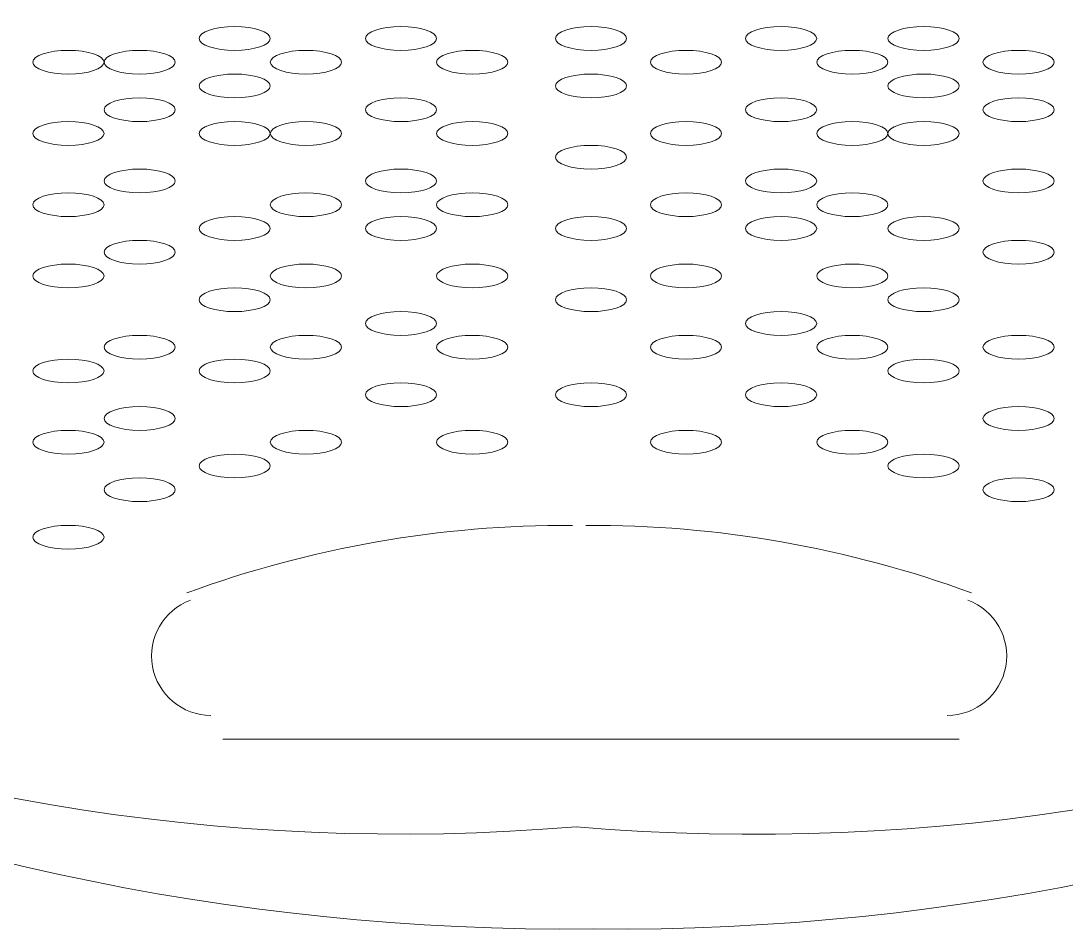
# Model space of a CAD drawing. Header units: metres. Extents: x 29 to 86.9, y -23.2 to 39.7.
# Drawn here: x 79.8575 to 79.9651, y -17.0552 to -16.9617 of the extents above; entities that cross this region are included whole.
import ezdxf

# ---------------------------------------------------------------- set-up
doc = ezdxf.new("R2010")
doc.units = ezdxf.units.M
doc.header["$LTSCALE"] = 100
doc.layers.get('0').update_dxf_attribs({"color": 254})
doc.layers.add('Arqui', color=8, linetype='Continuous', lineweight=0)

# ---------------------------------------------------------------- blocks, each defined once
blk = doc.blocks.new('A$C9582355f')
at = {"layer": 'Arqui'}
for points in [[(50.74301206037359, 6.202296008138092, 0.2538010257356901), (50.93202715296553, 6.119312373602042, 0.2538010257352928), (51.12166220515752, 6.202296008138092)], [(50.7408677827496, 6.198947223601863, 0.2278580694967716), (50.93380057980556, 6.108792184993945, 0.2278580694966489), (51.1262520827816, 6.198947223601863)]]:
    blk.add_lwpolyline(points, format="xyb", dxfattribs=at)
blk.add_lwpolyline([(50.97146673276558, 6.128342311394135), (50.93478273276554, 6.128342311394135), (50.89565313276552, 6.128342311394135)], dxfattribs=at)
for centre, radius, start, end in [((50.93111438313912, 6.036632110593018), 0.1137206110535706, 89.72536242459772, 110.1434163142812), ((50.9335598823921, 6.036632110593928), 0.1137206110524871, 69.85658368557871, 90.2746375754479), ((50.89443030205206, 6.136901930556178), 0.006113965719227378, 110.1486469374404, 270.0000887094607), ((50.97024394223621, 6.136901891131856), 0.006113979737919503, 269.999911248558, 69.85135304611646)]:
    blk.add_arc(centre, radius, start, end, dxfattribs=at)
for points in [[(50.89687593276557, 6.201710311393981), (50.89484992435752, 6.201710311393981), (50.89320753276553, 6.201162839377957), (50.89320753276553, 6.200487511393931)], [(50.90054433276561, 6.200487511393931), (50.90054433276561, 6.201162839377957), (50.89890194117362, 6.201710311393981), (50.89687593276557, 6.201710311393981)], [(50.91399513276559, 6.201710311393981), (50.91196912435754, 6.201710311393981), (50.91032673276555, 6.201162839377957), (50.91032673276555, 6.200487511393931)], [(50.91766353276552, 6.200487511393931), (50.91766353276552, 6.201162839377957), (50.91602114117353, 6.201710311393981), (50.91399513276559, 6.201710311393981)], [(50.9335599327656, 6.201710311393981), (50.93153392435755, 6.201710311393981), (50.92989153276557, 6.201162839377957), (50.92989153276557, 6.200487511393931)], [(50.9335599327656, 6.201710311393981), (50.93153392435755, 6.201710311393981), (50.92989153276557, 6.201162839377957), (50.92989153276557, 6.200487511393931)], [(50.93722833276553, 6.200487511393931), (50.93722833276553, 6.201162839377957), (50.93558594117354, 6.201710311393981), (50.9335599327656, 6.201710311393981)], [(50.93722833276553, 6.200487511393931), (50.93722833276553, 6.201162839377957), (50.93558594117354, 6.201710311393981), (50.9335599327656, 6.201710311393981)], [(50.95312473276562, 6.201710311393981), (50.95109872435756, 6.201710311393981), (50.94945633276558, 6.201162839377957), (50.94945633276558, 6.200487511393931)], [(50.95679313276554, 6.200487511393931), (50.95679313276554, 6.201162839377957), (50.95515074117355, 6.201710311393981), (50.95312473276562, 6.201710311393981)], [(50.96779833276554, 6.201710311393981), (50.9657723243576, 6.201710311393981), (50.96412993276562, 6.201162839377957), (50.96412993276562, 6.200487511393931)], [(50.97146673276558, 6.200487511393931), (50.97146673276558, 6.201162839377957), (50.96982434117359, 6.201710311393981), (50.96779833276554, 6.201710311393981)], [(50.89320753276553, 6.200487511393931), (50.89320753276553, 6.199812183409904), (50.89484992435752, 6.19926471139388), (50.89687593276557, 6.19926471139388)], [(50.89687593276557, 6.19926471139388), (50.89890194117362, 6.19926471139388), (50.90054433276561, 6.199812183409904), (50.90054433276561, 6.200487511393931)], [(50.91032673276555, 6.200487511393931), (50.91032673276555, 6.199812183409904), (50.91196912435754, 6.19926471139388), (50.91399513276559, 6.19926471139388)], [(50.91399513276559, 6.19926471139388), (50.91602114117353, 6.19926471139388), (50.91766353276552, 6.199812183409904), (50.91766353276552, 6.200487511393931)], [(50.92989153276557, 6.200487511393931), (50.92989153276557, 6.199812183409904), (50.93153392435755, 6.19926471139388), (50.9335599327656, 6.19926471139388)], [(50.92989153276557, 6.200487511393931), (50.92989153276557, 6.199812183409904), (50.93153392435755, 6.19926471139388), (50.9335599327656, 6.19926471139388)], [(50.9335599327656, 6.19926471139388), (50.93558594117354, 6.19926471139388), (50.93722833276553, 6.199812183409904), (50.93722833276553, 6.200487511393931)], [(50.9335599327656, 6.19926471139388), (50.93558594117354, 6.19926471139388), (50.93722833276553, 6.199812183409904), (50.93722833276553, 6.200487511393931)], [(50.94945633276558, 6.200487511393931), (50.94945633276558, 6.199812183409904), (50.95109872435756, 6.19926471139388), (50.95312473276562, 6.19926471139388)], [(50.95312473276562, 6.19926471139388), (50.95515074117355, 6.19926471139388), (50.95679313276554, 6.199812183409904), (50.95679313276554, 6.200487511393931)], [(50.96412993276562, 6.200487511393931), (50.96412993276562, 6.199812183409904), (50.9657723243576, 6.19926471139388), (50.96779833276554, 6.19926471139388)], [(50.96779833276554, 6.19926471139388), (50.96982434117359, 6.19926471139388), (50.97146673276558, 6.199812183409904), (50.97146673276558, 6.200487511393931)], [(50.87975673276554, 6.19926471139388), (50.8777307243576, 6.19926471139388), (50.87608833276562, 6.198717239377856), (50.87608833276562, 6.19804191139383)], [(50.88342513276558, 6.19804191139383), (50.88342513276558, 6.198717239377856), (50.88178274117359, 6.19926471139388), (50.87975673276554, 6.19926471139388)], [(50.88709353276562, 6.19926471139388), (50.88506752435757, 6.19926471139388), (50.88342513276558, 6.198717239377856), (50.88342513276558, 6.19804191139383)], [(50.89076193276554, 6.19804191139383), (50.89076193276554, 6.198717239377856), (50.88911954117356, 6.19926471139388), (50.88709353276562, 6.19926471139388)], [(50.90421273276553, 6.19926471139388), (50.90218672435759, 6.19926471139388), (50.90054433276561, 6.198717239377856), (50.90054433276561, 6.19804191139383)], [(50.90788113276557, 6.19804191139383), (50.90788113276557, 6.198717239377856), (50.90623874117358, 6.19926471139388), (50.90421273276553, 6.19926471139388)], [(50.92133193276555, 6.19926471139388), (50.91930592435762, 6.19926471139388), (50.91766353276552, 6.198717239377856), (50.91766353276552, 6.19804191139383)], [(50.92500033276559, 6.19804191139383), (50.92500033276559, 6.198717239377856), (50.92335794117361, 6.19926471139388), (50.92133193276555, 6.19926471139388)], [(50.94334233276555, 6.19926471139388), (50.94131632435762, 6.19926471139388), (50.93967393276552, 6.198717239377856), (50.93967393276552, 6.19804191139383)], [(50.94701073276559, 6.19804191139383), (50.94701073276559, 6.198717239377856), (50.94536834117361, 6.19926471139388), (50.94334233276555, 6.19926471139388)], [(50.96046153276558, 6.19926471139388), (50.95843552435753, 6.19926471139388), (50.95679313276554, 6.198717239377856), (50.95679313276554, 6.19804191139383)], [(50.96412993276562, 6.19804191139383), (50.96412993276562, 6.198717239377856), (50.96248754117352, 6.19926471139388), (50.96046153276558, 6.19926471139388)], [(50.9775807327656, 6.19926471139388), (50.97555472435755, 6.19926471139388), (50.97391233276556, 6.198717239377856), (50.97391233276556, 6.19804191139383)], [(50.98124913276553, 6.19804191139383), (50.98124913276553, 6.198717239377856), (50.97960674117354, 6.19926471139388), (50.9775807327656, 6.19926471139388)], [(50.87608833276562, 6.19804191139383), (50.87608833276562, 6.197366583409803), (50.8777307243576, 6.196819111394234), (50.87975673276554, 6.196819111394234)], [(50.87975673276554, 6.196819111394234), (50.88178274117359, 6.196819111394234), (50.88342513276558, 6.197366583409803), (50.88342513276558, 6.19804191139383)], [(50.88342513276558, 6.19804191139383), (50.88342513276558, 6.197366583409803), (50.88506752435757, 6.196819111394234), (50.88709353276562, 6.196819111394234)], [(50.88709353276562, 6.196819111394234), (50.88911954117356, 6.196819111394234), (50.89076193276554, 6.197366583409803), (50.89076193276554, 6.19804191139383)], [(50.90054433276561, 6.19804191139383), (50.90054433276561, 6.197366583409803), (50.90218672435759, 6.196819111394234), (50.90421273276553, 6.196819111394234)], [(50.90421273276553, 6.196819111394234), (50.90623874117358, 6.196819111394234), (50.90788113276557, 6.197366583409803), (50.90788113276557, 6.19804191139383)], [(50.91766353276552, 6.19804191139383), (50.91766353276552, 6.197366583409803), (50.91930592435762, 6.196819111394234), (50.92133193276555, 6.196819111394234)], [(50.92133193276555, 6.196819111394234), (50.92335794117361, 6.196819111394234), (50.92500033276559, 6.197366583409803), (50.92500033276559, 6.19804191139383)], [(50.93967393276552, 6.19804191139383), (50.93967393276552, 6.197366583409803), (50.94131632435762, 6.196819111394234), (50.94334233276555, 6.196819111394234)], [(50.94334233276555, 6.196819111394234), (50.94536834117361, 6.196819111394234), (50.94701073276559, 6.197366583409803), (50.94701073276559, 6.19804191139383)], [(50.95679313276554, 6.19804191139383), (50.95679313276554, 6.197366583409803), (50.95843552435753, 6.196819111394234), (50.96046153276558, 6.196819111394234)], [(50.96046153276558, 6.196819111394234), (50.96248754117352, 6.196819111394234), (50.96412993276562, 6.197366583409803), (50.96412993276562, 6.19804191139383)], [(50.97391233276556, 6.19804191139383), (50.97391233276556, 6.197366583409803), (50.97555472435755, 6.196819111394234), (50.9775807327656, 6.196819111394234)], [(50.9775807327656, 6.196819111394234), (50.97960674117354, 6.196819111394234), (50.98124913276553, 6.197366583409803), (50.98124913276553, 6.19804191139383)], [(50.89687593276557, 6.196819111394234), (50.89484992435752, 6.196819111394234), (50.89320753276553, 6.19627163937821), (50.89320753276553, 6.195596311394183)], [(50.90054433276561, 6.195596311394183), (50.90054433276561, 6.19627163937821), (50.89890194117362, 6.196819111394234), (50.89687593276557, 6.196819111394234)], [(50.9335599327656, 6.196819111394234), (50.93153392435755, 6.196819111394234), (50.92989153276557, 6.19627163937821), (50.92989153276557, 6.195596311394183)], [(50.9335599327656, 6.196819111394234), (50.93153392435755, 6.196819111394234), (50.92989153276557, 6.19627163937821), (50.92989153276557, 6.195596311394183)], [(50.93722833276553, 6.195596311394183), (50.93722833276553, 6.19627163937821), (50.93558594117354, 6.196819111394234), (50.9335599327656, 6.196819111394234)], [(50.93722833276553, 6.195596311394183), (50.93722833276553, 6.19627163937821), (50.93558594117354, 6.196819111394234), (50.9335599327656, 6.196819111394234)], [(50.96779833276554, 6.196819111394234), (50.9657723243576, 6.196819111394234), (50.96412993276562, 6.19627163937821), (50.96412993276562, 6.195596311394183)], [(50.97146673276558, 6.195596311394183), (50.97146673276558, 6.19627163937821), (50.96982434117359, 6.196819111394234), (50.96779833276554, 6.196819111394234)], [(50.89320753276553, 6.195596311394183), (50.89320753276553, 6.194920983410157), (50.89484992435752, 6.194373511394133), (50.89687593276557, 6.194373511394133)], [(50.89687593276557, 6.194373511394133), (50.89890194117362, 6.194373511394133), (50.90054433276561, 6.194920983410157), (50.90054433276561, 6.195596311394183)], [(50.92989153276557, 6.195596311394183), (50.92989153276557, 6.194920983410157), (50.93153392435755, 6.194373511394133), (50.9335599327656, 6.194373511394133)], [(50.92989153276557, 6.195596311394183), (50.92989153276557, 6.194920983410157), (50.93153392435755, 6.194373511394133), (50.9335599327656, 6.194373511394133)], [(50.9335599327656, 6.194373511394133), (50.93558594117354, 6.194373511394133), (50.93722833276553, 6.194920983410157), (50.93722833276553, 6.195596311394183)], [(50.9335599327656, 6.194373511394133), (50.93558594117354, 6.194373511394133), (50.93722833276553, 6.194920983410157), (50.93722833276553, 6.195596311394183)], [(50.96412993276562, 6.195596311394183), (50.96412993276562, 6.194920983410157), (50.9657723243576, 6.194373511394133), (50.96779833276554, 6.194373511394133)], [(50.96779833276554, 6.194373511394133), (50.96982434117359, 6.194373511394133), (50.97146673276558, 6.194920983410157), (50.97146673276558, 6.195596311394183)], [(50.88709353276562, 6.194373511394133), (50.88506752435757, 6.194373511394133), (50.88342513276558, 6.193826039378109), (50.88342513276558, 6.193150711394082)], [(50.89076193276554, 6.193150711394082), (50.89076193276554, 6.193826039378109), (50.88911954117356, 6.194373511394133), (50.88709353276562, 6.194373511394133)], [(50.91399513276559, 6.194373511394133), (50.91196912435754, 6.194373511394133), (50.91032673276555, 6.193826039378109), (50.91032673276555, 6.193150711394082)], [(50.91766353276552, 6.193150711394082), (50.91766353276552, 6.193826039378109), (50.91602114117353, 6.194373511394133), (50.91399513276559, 6.194373511394133)], [(50.95312473276562, 6.194373511394133), (50.95109872435756, 6.194373511394133), (50.94945633276558, 6.193826039378109), (50.94945633276558, 6.193150711394082)], [(50.95679313276554, 6.193150711394082), (50.95679313276554, 6.193826039378109), (50.95515074117355, 6.194373511394133), (50.95312473276562, 6.194373511394133)], [(50.9775807327656, 6.194373511394133), (50.97555472435755, 6.194373511394133), (50.97391233276556, 6.193826039378109), (50.97391233276556, 6.193150711394082)], [(50.98124913276553, 6.193150711394082), (50.98124913276553, 6.193826039378109), (50.97960674117354, 6.194373511394133), (50.9775807327656, 6.194373511394133)], [(50.88342513276558, 6.193150711394082), (50.88342513276558, 6.192475383410056), (50.88506752435757, 6.191927911394032), (50.88709353276562, 6.191927911394032)], [(50.88709353276562, 6.191927911394032), (50.88911954117356, 6.191927911394032), (50.89076193276554, 6.192475383410056), (50.89076193276554, 6.193150711394082)], [(50.91032673276555, 6.193150711394082), (50.91032673276555, 6.192475383410056), (50.91196912435754, 6.191927911394032), (50.91399513276559, 6.191927911394032)], [(50.91399513276559, 6.191927911394032), (50.91602114117353, 6.191927911394032), (50.91766353276552, 6.192475383410056), (50.91766353276552, 6.193150711394082)], [(50.94945633276558, 6.193150711394082), (50.94945633276558, 6.192475383410056), (50.95109872435756, 6.191927911394032), (50.95312473276562, 6.191927911394032)], [(50.95312473276562, 6.191927911394032), (50.95515074117355, 6.191927911394032), (50.95679313276554, 6.192475383410056), (50.95679313276554, 6.193150711394082)], [(50.97391233276556, 6.193150711394082), (50.97391233276556, 6.192475383410056), (50.97555472435755, 6.191927911394032), (50.9775807327656, 6.191927911394032)], [(50.9775807327656, 6.191927911394032), (50.97960674117354, 6.191927911394032), (50.98124913276553, 6.192475383410056), (50.98124913276553, 6.193150711394082)], [(50.87975673276554, 6.191927911394032), (50.8777307243576, 6.191927911394032), (50.87608833276562, 6.191380439378008), (50.87608833276562, 6.190705111393981)], [(50.88342513276558, 6.190705111393981), (50.88342513276558, 6.191380439378008), (50.88178274117359, 6.191927911394032), (50.87975673276554, 6.191927911394032)], [(50.89687593276557, 6.191927911394032), (50.89484992435752, 6.191927911394032), (50.89320753276553, 6.191380439378008), (50.89320753276553, 6.190705111393981)], [(50.90054433276561, 6.190705111393981), (50.90054433276561, 6.191380439378008), (50.89890194117362, 6.191927911394032), (50.89687593276557, 6.191927911394032)], [(50.90421273276553, 6.191927911394032), (50.90218672435759, 6.191927911394032), (50.90054433276561, 6.191380439378008), (50.90054433276561, 6.190705111393981)], [(50.90788113276557, 6.190705111393981), (50.90788113276557, 6.191380439378008), (50.90623874117358, 6.191927911394032), (50.90421273276553, 6.191927911394032)], [(50.92133193276555, 6.191927911394032), (50.91930592435762, 6.191927911394032), (50.91766353276552, 6.191380439378008), (50.91766353276552, 6.190705111393981)], [(50.92500033276559, 6.190705111393981), (50.92500033276559, 6.191380439378008), (50.92335794117361, 6.191927911394032), (50.92133193276555, 6.191927911394032)], [(50.94334233276555, 6.191927911394032), (50.94131632435762, 6.191927911394032), (50.93967393276552, 6.191380439378008), (50.93967393276552, 6.190705111393981)], [(50.94701073276559, 6.190705111393981), (50.94701073276559, 6.191380439378008), (50.94536834117361, 6.191927911394032), (50.94334233276555, 6.191927911394032)], [(50.96046153276558, 6.191927911394032), (50.95843552435753, 6.191927911394032), (50.95679313276554, 6.191380439378008), (50.95679313276554, 6.190705111393981)], [(50.96412993276562, 6.190705111393981), (50.96412993276562, 6.191380439378008), (50.96248754117352, 6.191927911394032), (50.96046153276558, 6.191927911394032)], [(50.96779833276554, 6.191927911394032), (50.9657723243576, 6.191927911394032), (50.96412993276562, 6.191380439378008), (50.96412993276562, 6.190705111393981)], [(50.97146673276558, 6.190705111393981), (50.97146673276558, 6.191380439378008), (50.96982434117359, 6.191927911394032), (50.96779833276554, 6.191927911394032)], [(50.87608833276562, 6.190705111393981), (50.87608833276562, 6.190029783409955), (50.8777307243576, 6.189482311393931), (50.87975673276554, 6.189482311393931)], [(50.87975673276554, 6.189482311393931), (50.88178274117359, 6.189482311393931), (50.88342513276558, 6.190029783409955), (50.88342513276558, 6.190705111393981)], [(50.89320753276553, 6.190705111393981), (50.89320753276553, 6.190029783409955), (50.89484992435752, 6.189482311393931), (50.89687593276557, 6.189482311393931)], [(50.89687593276557, 6.189482311393931), (50.89890194117362, 6.189482311393931), (50.90054433276561, 6.190029783409955), (50.90054433276561, 6.190705111393981)], [(50.90054433276561, 6.190705111393981), (50.90054433276561, 6.190029783409955), (50.90218672435759, 6.189482311393931), (50.90421273276553, 6.189482311393931)], [(50.90421273276553, 6.189482311393931), (50.90623874117358, 6.189482311393931), (50.90788113276557, 6.190029783409955), (50.90788113276557, 6.190705111393981)], [(50.91766353276552, 6.190705111393981), (50.91766353276552, 6.190029783409955), (50.91930592435762, 6.189482311393931), (50.92133193276555, 6.189482311393931)], [(50.92133193276555, 6.189482311393931), (50.92335794117361, 6.189482311393931), (50.92500033276559, 6.190029783409955), (50.92500033276559, 6.190705111393981)], [(50.93967393276552, 6.190705111393981), (50.93967393276552, 6.190029783409955), (50.94131632435762, 6.189482311393931), (50.94334233276555, 6.189482311393931)], [(50.94334233276555, 6.189482311393931), (50.94536834117361, 6.189482311393931), (50.94701073276559, 6.190029783409955), (50.94701073276559, 6.190705111393981)], [(50.95679313276554, 6.190705111393981), (50.95679313276554, 6.190029783409955), (50.95843552435753, 6.189482311393931), (50.96046153276558, 6.189482311393931)], [(50.96046153276558, 6.189482311393931), (50.96248754117352, 6.189482311393931), (50.96412993276562, 6.190029783409955), (50.96412993276562, 6.190705111393981)], [(50.96412993276562, 6.190705111393981), (50.96412993276562, 6.190029783409955), (50.9657723243576, 6.189482311393931), (50.96779833276554, 6.189482311393931)], [(50.96779833276554, 6.189482311393931), (50.96982434117359, 6.189482311393931), (50.97146673276558, 6.190029783409955), (50.97146673276558, 6.190705111393981)], [(50.9335599327656, 6.189482311393931), (50.93153392435755, 6.189482311393931), (50.92989153276557, 6.188934839377907), (50.92989153276557, 6.188259511393881)], [(50.9335599327656, 6.189482311393931), (50.93153392435755, 6.189482311393931), (50.92989153276557, 6.188934839377907), (50.92989153276557, 6.188259511393881)], [(50.93722833276553, 6.188259511393881), (50.93722833276553, 6.188934839377907), (50.93558594117354, 6.189482311393931), (50.9335599327656, 6.189482311393931)], [(50.93722833276553, 6.188259511393881), (50.93722833276553, 6.188934839377907), (50.93558594117354, 6.189482311393931), (50.9335599327656, 6.189482311393931)], [(50.92989153276557, 6.188259511393881), (50.92989153276557, 6.187584183409854), (50.93153392435755, 6.18703671139383), (50.9335599327656, 6.18703671139383)], [(50.92989153276557, 6.188259511393881), (50.92989153276557, 6.187584183409854), (50.93153392435755, 6.18703671139383), (50.9335599327656, 6.18703671139383)], [(50.9335599327656, 6.18703671139383), (50.93558594117354, 6.18703671139383), (50.93722833276553, 6.187584183409854), (50.93722833276553, 6.188259511393881)], [(50.9335599327656, 6.18703671139383), (50.93558594117354, 6.18703671139383), (50.93722833276553, 6.187584183409854), (50.93722833276553, 6.188259511393881)], [(50.88709353276562, 6.18703671139383), (50.88506752435757, 6.18703671139383), (50.88342513276558, 6.186489239377806), (50.88342513276558, 6.185813911394234)], [(50.89076193276554, 6.185813911394234), (50.89076193276554, 6.186489239377806), (50.88911954117356, 6.18703671139383), (50.88709353276562, 6.18703671139383)], [(50.91399513276559, 6.18703671139383), (50.91196912435754, 6.18703671139383), (50.91032673276555, 6.186489239377806), (50.91032673276555, 6.185813911394234)], [(50.91766353276552, 6.185813911394234), (50.91766353276552, 6.186489239377806), (50.91602114117353, 6.18703671139383), (50.91399513276559, 6.18703671139383)], [(50.95312473276562, 6.18703671139383), (50.95109872435756, 6.18703671139383), (50.94945633276558, 6.186489239377806), (50.94945633276558, 6.185813911394234)], [(50.95679313276554, 6.185813911394234), (50.95679313276554, 6.186489239377806), (50.95515074117355, 6.18703671139383), (50.95312473276562, 6.18703671139383)], [(50.9775807327656, 6.18703671139383), (50.97555472435755, 6.18703671139383), (50.97391233276556, 6.186489239377806), (50.97391233276556, 6.185813911394234)], [(50.98124913276553, 6.185813911394234), (50.98124913276553, 6.186489239377806), (50.97960674117354, 6.18703671139383), (50.9775807327656, 6.18703671139383)], [(50.88342513276558, 6.185813911394234), (50.88342513276558, 6.185138583410208), (50.88506752435757, 6.184591111394184), (50.88709353276562, 6.184591111394184)], [(50.88709353276562, 6.184591111394184), (50.88911954117356, 6.184591111394184), (50.89076193276554, 6.185138583410208), (50.89076193276554, 6.185813911394234)], [(50.91032673276555, 6.185813911394234), (50.91032673276555, 6.185138583410208), (50.91196912435754, 6.184591111394184), (50.91399513276559, 6.184591111394184)], [(50.91399513276559, 6.184591111394184), (50.91602114117353, 6.184591111394184), (50.91766353276552, 6.185138583410208), (50.91766353276552, 6.185813911394234)], [(50.94945633276558, 6.185813911394234), (50.94945633276558, 6.185138583410208), (50.95109872435756, 6.184591111394184), (50.95312473276562, 6.184591111394184)], [(50.95312473276562, 6.184591111394184), (50.95515074117355, 6.184591111394184), (50.95679313276554, 6.185138583410208), (50.95679313276554, 6.185813911394234)], [(50.97391233276556, 6.185813911394234), (50.97391233276556, 6.185138583410208), (50.97555472435755, 6.184591111394184), (50.9775807327656, 6.184591111394184)], [(50.9775807327656, 6.184591111394184), (50.97960674117354, 6.184591111394184), (50.98124913276553, 6.185138583410208), (50.98124913276553, 6.185813911394234)], [(50.87975673276554, 6.184591111394184), (50.8777307243576, 6.184591111394184), (50.87608833276562, 6.18404363937816), (50.87608833276562, 6.183368311394133)], [(50.88342513276558, 6.183368311394133), (50.88342513276558, 6.18404363937816), (50.88178274117359, 6.184591111394184), (50.87975673276554, 6.184591111394184)], [(50.90421273276553, 6.184591111394184), (50.90218672435759, 6.184591111394184), (50.90054433276561, 6.18404363937816), (50.90054433276561, 6.183368311394133)], [(50.90788113276557, 6.183368311394133), (50.90788113276557, 6.18404363937816), (50.90623874117358, 6.184591111394184), (50.90421273276553, 6.184591111394184)], [(50.92133193276555, 6.184591111394184), (50.91930592435762, 6.184591111394184), (50.91766353276552, 6.18404363937816), (50.91766353276552, 6.183368311394133)], [(50.92500033276559, 6.183368311394133), (50.92500033276559, 6.18404363937816), (50.92335794117361, 6.184591111394184), (50.92133193276555, 6.184591111394184)], [(50.94334233276555, 6.184591111394184), (50.94131632435762, 6.184591111394184), (50.93967393276552, 6.18404363937816), (50.93967393276552, 6.183368311394133)], [(50.94701073276559, 6.183368311394133), (50.94701073276559, 6.18404363937816), (50.94536834117361, 6.184591111394184), (50.94334233276555, 6.184591111394184)], [(50.96046153276558, 6.184591111394184), (50.95843552435753, 6.184591111394184), (50.95679313276554, 6.18404363937816), (50.95679313276554, 6.183368311394133)], [(50.96412993276562, 6.183368311394133), (50.96412993276562, 6.18404363937816), (50.96248754117352, 6.184591111394184), (50.96046153276558, 6.184591111394184)], [(50.87608833276562, 6.183368311394133), (50.87608833276562, 6.182692983410107), (50.8777307243576, 6.182145511394083), (50.87975673276554, 6.182145511394083)], [(50.87975673276554, 6.182145511394083), (50.88178274117359, 6.182145511394083), (50.88342513276558, 6.182692983410107), (50.88342513276558, 6.183368311394133)], [(50.90054433276561, 6.183368311394133), (50.90054433276561, 6.182692983410107), (50.90218672435759, 6.182145511394083), (50.90421273276553, 6.182145511394083)], [(50.90421273276553, 6.182145511394083), (50.90623874117358, 6.182145511394083), (50.90788113276557, 6.182692983410107), (50.90788113276557, 6.183368311394133)], [(50.91766353276552, 6.183368311394133), (50.91766353276552, 6.182692983410107), (50.91930592435762, 6.182145511394083), (50.92133193276555, 6.182145511394083)], [(50.92133193276555, 6.182145511394083), (50.92335794117361, 6.182145511394083), (50.92500033276559, 6.182692983410107), (50.92500033276559, 6.183368311394133)], [(50.93967393276552, 6.183368311394133), (50.93967393276552, 6.182692983410107), (50.94131632435762, 6.182145511394083), (50.94334233276555, 6.182145511394083)], [(50.94334233276555, 6.182145511394083), (50.94536834117361, 6.182145511394083), (50.94701073276559, 6.182692983410107), (50.94701073276559, 6.183368311394133)], [(50.95679313276554, 6.183368311394133), (50.95679313276554, 6.182692983410107), (50.95843552435753, 6.182145511394083), (50.96046153276558, 6.182145511394083)], [(50.96046153276558, 6.182145511394083), (50.96248754117352, 6.182145511394083), (50.96412993276562, 6.182692983410107), (50.96412993276562, 6.183368311394133)], [(50.89687593276557, 6.182145511394083), (50.89484992435752, 6.182145511394083), (50.89320753276553, 6.181598039378059), (50.89320753276553, 6.180922711394032)], [(50.90054433276561, 6.180922711394032), (50.90054433276561, 6.181598039378059), (50.89890194117362, 6.182145511394083), (50.89687593276557, 6.182145511394083)], [(50.91399513276559, 6.182145511394083), (50.91196912435754, 6.182145511394083), (50.91032673276555, 6.181598039378059), (50.91032673276555, 6.180922711394032)], [(50.91766353276552, 6.180922711394032), (50.91766353276552, 6.181598039378059), (50.91602114117353, 6.182145511394083), (50.91399513276559, 6.182145511394083)], [(50.9335599327656, 6.182145511394083), (50.93153392435755, 6.182145511394083), (50.92989153276557, 6.181598039378059), (50.92989153276557, 6.180922711394032)], [(50.9335599327656, 6.182145511394083), (50.93153392435755, 6.182145511394083), (50.92989153276557, 6.181598039378059), (50.92989153276557, 6.180922711394032)], [(50.93722833276553, 6.180922711394032), (50.93722833276553, 6.181598039378059), (50.93558594117354, 6.182145511394083), (50.9335599327656, 6.182145511394083)], [(50.93722833276553, 6.180922711394032), (50.93722833276553, 6.181598039378059), (50.93558594117354, 6.182145511394083), (50.9335599327656, 6.182145511394083)], [(50.95312473276562, 6.182145511394083), (50.95109872435756, 6.182145511394083), (50.94945633276558, 6.181598039378059), (50.94945633276558, 6.180922711394032)], [(50.95679313276554, 6.180922711394032), (50.95679313276554, 6.181598039378059), (50.95515074117355, 6.182145511394083), (50.95312473276562, 6.182145511394083)], [(50.96779833276554, 6.182145511394083), (50.9657723243576, 6.182145511394083), (50.96412993276562, 6.181598039378059), (50.96412993276562, 6.180922711394032)], [(50.97146673276558, 6.180922711394032), (50.97146673276558, 6.181598039378059), (50.96982434117359, 6.182145511394083), (50.96779833276554, 6.182145511394083)], [(50.89320753276553, 6.180922711394032), (50.89320753276553, 6.180247383410006), (50.89484992435752, 6.179699911393982), (50.89687593276557, 6.179699911393982)], [(50.89687593276557, 6.179699911393982), (50.89890194117362, 6.179699911393982), (50.90054433276561, 6.180247383410006), (50.90054433276561, 6.180922711394032)], [(50.91032673276555, 6.180922711394032), (50.91032673276555, 6.180247383410006), (50.91196912435754, 6.179699911393982), (50.91399513276559, 6.179699911393982)], [(50.91399513276559, 6.179699911393982), (50.91602114117353, 6.179699911393982), (50.91766353276552, 6.180247383410006), (50.91766353276552, 6.180922711394032)], [(50.92989153276557, 6.180922711394032), (50.92989153276557, 6.180247383410006), (50.93153392435755, 6.179699911393982), (50.9335599327656, 6.179699911393982)], [(50.92989153276557, 6.180922711394032), (50.92989153276557, 6.180247383410006), (50.93153392435755, 6.179699911393982), (50.9335599327656, 6.179699911393982)], [(50.9335599327656, 6.179699911393982), (50.93558594117354, 6.179699911393982), (50.93722833276553, 6.180247383410006), (50.93722833276553, 6.180922711394032)], [(50.9335599327656, 6.179699911393982), (50.93558594117354, 6.179699911393982), (50.93722833276553, 6.180247383410006), (50.93722833276553, 6.180922711394032)], [(50.94945633276558, 6.180922711394032), (50.94945633276558, 6.180247383410006), (50.95109872435756, 6.179699911393982), (50.95312473276562, 6.179699911393982)], [(50.95312473276562, 6.179699911393982), (50.95515074117355, 6.179699911393982), (50.95679313276554, 6.180247383410006), (50.95679313276554, 6.180922711394032)], [(50.96412993276562, 6.180922711394032), (50.96412993276562, 6.180247383410006), (50.9657723243576, 6.179699911393982), (50.96779833276554, 6.179699911393982)], [(50.96779833276554, 6.179699911393982), (50.96982434117359, 6.179699911393982), (50.97146673276558, 6.180247383410006), (50.97146673276558, 6.180922711394032)], [(50.88709353276562, 6.179699911393982), (50.88506752435757, 6.179699911393982), (50.88342513276558, 6.179152439377958), (50.88342513276558, 6.178477111393931)], [(50.89076193276554, 6.178477111393931), (50.89076193276554, 6.179152439377958), (50.88911954117356, 6.179699911393982), (50.88709353276562, 6.179699911393982)], [(50.9775807327656, 6.179699911393982), (50.97555472435755, 6.179699911393982), (50.97391233276556, 6.179152439377958), (50.97391233276556, 6.178477111393931)], [(50.98124913276553, 6.178477111393931), (50.98124913276553, 6.179152439377958), (50.97960674117354, 6.179699911393982), (50.9775807327656, 6.179699911393982)], [(50.88342513276558, 6.178477111393931), (50.88342513276558, 6.177801783409905), (50.88506752435757, 6.177254311393881), (50.88709353276562, 6.177254311393881)], [(50.88709353276562, 6.177254311393881), (50.88911954117356, 6.177254311393881), (50.89076193276554, 6.177801783409905), (50.89076193276554, 6.178477111393931)], [(50.97391233276556, 6.178477111393931), (50.97391233276556, 6.177801783409905), (50.97555472435755, 6.177254311393881), (50.9775807327656, 6.177254311393881)], [(50.9775807327656, 6.177254311393881), (50.97960674117354, 6.177254311393881), (50.98124913276553, 6.177801783409905), (50.98124913276553, 6.178477111393931)], [(50.87975673276554, 6.177254311393881), (50.8777307243576, 6.177254311393881), (50.87608833276562, 6.176706839377857), (50.87608833276562, 6.17603151139383)], [(50.88342513276558, 6.17603151139383), (50.88342513276558, 6.176706839377857), (50.88178274117359, 6.177254311393881), (50.87975673276554, 6.177254311393881)], [(50.90421273276553, 6.177254311393881), (50.90218672435759, 6.177254311393881), (50.90054433276561, 6.176706839377857), (50.90054433276561, 6.17603151139383)], [(50.90788113276557, 6.17603151139383), (50.90788113276557, 6.176706839377857), (50.90623874117358, 6.177254311393881), (50.90421273276553, 6.177254311393881)], [(50.92133193276555, 6.177254311393881), (50.91930592435762, 6.177254311393881), (50.91766353276552, 6.176706839377857), (50.91766353276552, 6.17603151139383)], [(50.92500033276559, 6.17603151139383), (50.92500033276559, 6.176706839377857), (50.92335794117361, 6.177254311393881), (50.92133193276555, 6.177254311393881)], [(50.94334233276555, 6.177254311393881), (50.94131632435762, 6.177254311393881), (50.93967393276552, 6.176706839377857), (50.93967393276552, 6.17603151139383)], [(50.94701073276559, 6.17603151139383), (50.94701073276559, 6.176706839377857), (50.94536834117361, 6.177254311393881), (50.94334233276555, 6.177254311393881)], [(50.96046153276558, 6.177254311393881), (50.95843552435753, 6.177254311393881), (50.95679313276554, 6.176706839377857), (50.95679313276554, 6.17603151139383)], [(50.96412993276562, 6.17603151139383), (50.96412993276562, 6.176706839377857), (50.96248754117352, 6.177254311393881), (50.96046153276558, 6.177254311393881)], [(50.87608833276562, 6.17603151139383), (50.87608833276562, 6.175356183409804), (50.8777307243576, 6.174808711394235), (50.87975673276554, 6.174808711394235)], [(50.87975673276554, 6.174808711394235), (50.88178274117359, 6.174808711394235), (50.88342513276558, 6.175356183409804), (50.88342513276558, 6.17603151139383)], [(50.90054433276561, 6.17603151139383), (50.90054433276561, 6.175356183409804), (50.90218672435759, 6.174808711394235), (50.90421273276553, 6.174808711394235)], [(50.90421273276553, 6.174808711394235), (50.90623874117358, 6.174808711394235), (50.90788113276557, 6.175356183409804), (50.90788113276557, 6.17603151139383)], [(50.91766353276552, 6.17603151139383), (50.91766353276552, 6.175356183409804), (50.91930592435762, 6.174808711394235), (50.92133193276555, 6.174808711394235)], [(50.92133193276555, 6.174808711394235), (50.92335794117361, 6.174808711394235), (50.92500033276559, 6.175356183409804), (50.92500033276559, 6.17603151139383)], [(50.93967393276552, 6.17603151139383), (50.93967393276552, 6.175356183409804), (50.94131632435762, 6.174808711394235), (50.94334233276555, 6.174808711394235)], [(50.94334233276555, 6.174808711394235), (50.94536834117361, 6.174808711394235), (50.94701073276559, 6.175356183409804), (50.94701073276559, 6.17603151139383)], [(50.95679313276554, 6.17603151139383), (50.95679313276554, 6.175356183409804), (50.95843552435753, 6.174808711394235), (50.96046153276558, 6.174808711394235)], [(50.96046153276558, 6.174808711394235), (50.96248754117352, 6.174808711394235), (50.96412993276562, 6.175356183409804), (50.96412993276562, 6.17603151139383)], [(50.89687593276557, 6.174808711394235), (50.89484992435752, 6.174808711394235), (50.89320753276553, 6.174261239378211), (50.89320753276553, 6.173585911394184)], [(50.90054433276561, 6.173585911394184), (50.90054433276561, 6.174261239378211), (50.89890194117362, 6.174808711394235), (50.89687593276557, 6.174808711394235)], [(50.9335599327656, 6.174808711394235), (50.93153392435755, 6.174808711394235), (50.92989153276557, 6.174261239378211), (50.92989153276557, 6.173585911394184)], [(50.9335599327656, 6.174808711394235), (50.93153392435755, 6.174808711394235), (50.92989153276557, 6.174261239378211), (50.92989153276557, 6.173585911394184)], [(50.93722833276553, 6.173585911394184), (50.93722833276553, 6.174261239378211), (50.93558594117354, 6.174808711394235), (50.9335599327656, 6.174808711394235)], [(50.93722833276553, 6.173585911394184), (50.93722833276553, 6.174261239378211), (50.93558594117354, 6.174808711394235), (50.9335599327656, 6.174808711394235)], [(50.96779833276554, 6.174808711394235), (50.9657723243576, 6.174808711394235), (50.96412993276562, 6.174261239378211), (50.96412993276562, 6.173585911394184)], [(50.97146673276558, 6.173585911394184), (50.97146673276558, 6.174261239378211), (50.96982434117359, 6.174808711394235), (50.96779833276554, 6.174808711394235)], [(50.89320753276553, 6.173585911394184), (50.89320753276553, 6.172910583410157), (50.89484992435752, 6.172363111394134), (50.89687593276557, 6.172363111394134)], [(50.89687593276557, 6.172363111394134), (50.89890194117362, 6.172363111394134), (50.90054433276561, 6.172910583410157), (50.90054433276561, 6.173585911394184)], [(50.92989153276557, 6.173585911394184), (50.92989153276557, 6.172910583410157), (50.93153392435755, 6.172363111394134), (50.9335599327656, 6.172363111394134)], [(50.92989153276557, 6.173585911394184), (50.92989153276557, 6.172910583410157), (50.93153392435755, 6.172363111394134), (50.9335599327656, 6.172363111394134)], [(50.9335599327656, 6.172363111394134), (50.93558594117354, 6.172363111394134), (50.93722833276553, 6.172910583410157), (50.93722833276553, 6.173585911394184)], [(50.9335599327656, 6.172363111394134), (50.93558594117354, 6.172363111394134), (50.93722833276553, 6.172910583410157), (50.93722833276553, 6.173585911394184)], [(50.96412993276562, 6.173585911394184), (50.96412993276562, 6.172910583410157), (50.9657723243576, 6.172363111394134), (50.96779833276554, 6.172363111394134)], [(50.96779833276554, 6.172363111394134), (50.96982434117359, 6.172363111394134), (50.97146673276558, 6.172910583410157), (50.97146673276558, 6.173585911394184)], [(50.91399513276559, 6.172363111394134), (50.91196912435754, 6.172363111394134), (50.91032673276555, 6.17181563937811), (50.91032673276555, 6.171140311394083)], [(50.91766353276552, 6.171140311394083), (50.91766353276552, 6.17181563937811), (50.91602114117353, 6.172363111394134), (50.91399513276559, 6.172363111394134)], [(50.95312473276562, 6.172363111394134), (50.95109872435756, 6.172363111394134), (50.94945633276558, 6.17181563937811), (50.94945633276558, 6.171140311394083)], [(50.95679313276554, 6.171140311394083), (50.95679313276554, 6.17181563937811), (50.95515074117355, 6.172363111394134), (50.95312473276562, 6.172363111394134)], [(50.91032673276555, 6.171140311394083), (50.91032673276555, 6.170464983410056), (50.91196912435754, 6.169917511394033), (50.91399513276559, 6.169917511394033)], [(50.91399513276559, 6.169917511394033), (50.91602114117353, 6.169917511394033), (50.91766353276552, 6.170464983410056), (50.91766353276552, 6.171140311394083)], [(50.94945633276558, 6.171140311394083), (50.94945633276558, 6.170464983410056), (50.95109872435756, 6.169917511394033), (50.95312473276562, 6.169917511394033)], [(50.95312473276562, 6.169917511394033), (50.95515074117355, 6.169917511394033), (50.95679313276554, 6.170464983410056), (50.95679313276554, 6.171140311394083)], [(50.88709353276562, 6.169917511394033), (50.88506752435757, 6.169917511394033), (50.88342513276558, 6.169370039378009), (50.88342513276558, 6.168694711393982)], [(50.89076193276554, 6.168694711393982), (50.89076193276554, 6.169370039378009), (50.88911954117356, 6.169917511394033), (50.88709353276562, 6.169917511394033)], [(50.90421273276553, 6.169917511394033), (50.90218672435759, 6.169917511394033), (50.90054433276561, 6.169370039378009), (50.90054433276561, 6.168694711393982)], [(50.90788113276557, 6.168694711393982), (50.90788113276557, 6.169370039378009), (50.90623874117358, 6.169917511394033), (50.90421273276553, 6.169917511394033)], [(50.92133193276555, 6.169917511394033), (50.91930592435762, 6.169917511394033), (50.91766353276552, 6.169370039378009), (50.91766353276552, 6.168694711393982)], [(50.92500033276559, 6.168694711393982), (50.92500033276559, 6.169370039378009), (50.92335794117361, 6.169917511394033), (50.92133193276555, 6.169917511394033)], [(50.94334233276555, 6.169917511394033), (50.94131632435762, 6.169917511394033), (50.93967393276552, 6.169370039378009), (50.93967393276552, 6.168694711393982)], [(50.94701073276559, 6.168694711393982), (50.94701073276559, 6.169370039378009), (50.94536834117361, 6.169917511394033), (50.94334233276555, 6.169917511394033)], [(50.96046153276558, 6.169917511394033), (50.95843552435753, 6.169917511394033), (50.95679313276554, 6.169370039378009), (50.95679313276554, 6.168694711393982)], [(50.96412993276562, 6.168694711393982), (50.96412993276562, 6.169370039378009), (50.96248754117352, 6.169917511394033), (50.96046153276558, 6.169917511394033)], [(50.9775807327656, 6.169917511394033), (50.97555472435755, 6.169917511394033), (50.97391233276556, 6.169370039378009), (50.97391233276556, 6.168694711393982)], [(50.98124913276553, 6.168694711393982), (50.98124913276553, 6.169370039378009), (50.97960674117354, 6.169917511394033), (50.9775807327656, 6.169917511394033)], [(50.88342513276558, 6.168694711393982), (50.88342513276558, 6.168019383409955), (50.88506752435757, 6.167471911393932), (50.88709353276562, 6.167471911393932)], [(50.88709353276562, 6.167471911393932), (50.88911954117356, 6.167471911393932), (50.89076193276554, 6.168019383409955), (50.89076193276554, 6.168694711393982)], [(50.90054433276561, 6.168694711393982), (50.90054433276561, 6.168019383409955), (50.90218672435759, 6.167471911393932), (50.90421273276553, 6.167471911393932)], [(50.90421273276553, 6.167471911393932), (50.90623874117358, 6.167471911393932), (50.90788113276557, 6.168019383409955), (50.90788113276557, 6.168694711393982)], [(50.91766353276552, 6.168694711393982), (50.91766353276552, 6.168019383409955), (50.91930592435762, 6.167471911393932), (50.92133193276555, 6.167471911393932)], [(50.92133193276555, 6.167471911393932), (50.92335794117361, 6.167471911393932), (50.92500033276559, 6.168019383409955), (50.92500033276559, 6.168694711393982)], [(50.93967393276552, 6.168694711393982), (50.93967393276552, 6.168019383409955), (50.94131632435762, 6.167471911393932), (50.94334233276555, 6.167471911393932)], [(50.94334233276555, 6.167471911393932), (50.94536834117361, 6.167471911393932), (50.94701073276559, 6.168019383409955), (50.94701073276559, 6.168694711393982)], [(50.95679313276554, 6.168694711393982), (50.95679313276554, 6.168019383409955), (50.95843552435753, 6.167471911393932), (50.96046153276558, 6.167471911393932)], [(50.96046153276558, 6.167471911393932), (50.96248754117352, 6.167471911393932), (50.96412993276562, 6.168019383409955), (50.96412993276562, 6.168694711393982)], [(50.97391233276556, 6.168694711393982), (50.97391233276556, 6.168019383409955), (50.97555472435755, 6.167471911393932), (50.9775807327656, 6.167471911393932)], [(50.9775807327656, 6.167471911393932), (50.97960674117354, 6.167471911393932), (50.98124913276553, 6.168019383409955), (50.98124913276553, 6.168694711393982)], [(50.87975673276554, 6.167471911393932), (50.8777307243576, 6.167471911393932), (50.87608833276562, 6.166924439377908), (50.87608833276562, 6.166249111393881)], [(50.88342513276558, 6.166249111393881), (50.88342513276558, 6.166924439377908), (50.88178274117359, 6.167471911393932), (50.87975673276554, 6.167471911393932)], [(50.89687593276557, 6.167471911393932), (50.89484992435752, 6.167471911393932), (50.89320753276553, 6.166924439377908), (50.89320753276553, 6.166249111393881)], [(50.90054433276561, 6.166249111393881), (50.90054433276561, 6.166924439377908), (50.89890194117362, 6.167471911393932), (50.89687593276557, 6.167471911393932)], [(50.96779833276554, 6.167471911393932), (50.9657723243576, 6.167471911393932), (50.96412993276562, 6.166924439377908), (50.96412993276562, 6.166249111393881)], [(50.97146673276558, 6.166249111393881), (50.97146673276558, 6.166924439377908), (50.96982434117359, 6.167471911393932), (50.96779833276554, 6.167471911393932)], [(50.87608833276562, 6.166249111393881), (50.87608833276562, 6.165573783409855), (50.8777307243576, 6.165026311393831), (50.87975673276554, 6.165026311393831)], [(50.87975673276554, 6.165026311393831), (50.88178274117359, 6.165026311393831), (50.88342513276558, 6.165573783409855), (50.88342513276558, 6.166249111393881)], [(50.89320753276553, 6.166249111393881), (50.89320753276553, 6.165573783409855), (50.89484992435752, 6.165026311393831), (50.89687593276557, 6.165026311393831)], [(50.89687593276557, 6.165026311393831), (50.89890194117362, 6.165026311393831), (50.90054433276561, 6.165573783409855), (50.90054433276561, 6.166249111393881)], [(50.96412993276562, 6.166249111393881), (50.96412993276562, 6.165573783409855), (50.9657723243576, 6.165026311393831), (50.96779833276554, 6.165026311393831)], [(50.96779833276554, 6.165026311393831), (50.96982434117359, 6.165026311393831), (50.97146673276558, 6.165573783409855), (50.97146673276558, 6.166249111393881)], [(50.91399513276559, 6.165026311393831), (50.91196912435754, 6.165026311393831), (50.91032673276555, 6.164478839377807), (50.91032673276555, 6.163803511394235)], [(50.91766353276552, 6.163803511394235), (50.91766353276552, 6.164478839377807), (50.91602114117353, 6.165026311393831), (50.91399513276559, 6.165026311393831)], [(50.9335599327656, 6.165026311393831), (50.93153392435755, 6.165026311393831), (50.92989153276557, 6.164478839377807), (50.92989153276557, 6.163803511394235)], [(50.9335599327656, 6.165026311393831), (50.93153392435755, 6.165026311393831), (50.92989153276557, 6.164478839377807), (50.92989153276557, 6.163803511394235)], [(50.93722833276553, 6.163803511394235), (50.93722833276553, 6.164478839377807), (50.93558594117354, 6.165026311393831), (50.9335599327656, 6.165026311393831)], [(50.93722833276553, 6.163803511394235), (50.93722833276553, 6.164478839377807), (50.93558594117354, 6.165026311393831), (50.9335599327656, 6.165026311393831)], [(50.95312473276562, 6.165026311393831), (50.95109872435756, 6.165026311393831), (50.94945633276558, 6.164478839377807), (50.94945633276558, 6.163803511394235)], [(50.95679313276554, 6.163803511394235), (50.95679313276554, 6.164478839377807), (50.95515074117355, 6.165026311393831), (50.95312473276562, 6.165026311393831)], [(50.91032673276555, 6.163803511394235), (50.91032673276555, 6.163128183410208), (50.91196912435754, 6.162580711394185), (50.91399513276559, 6.162580711394185)], [(50.91399513276559, 6.162580711394185), (50.91602114117353, 6.162580711394185), (50.91766353276552, 6.163128183410208), (50.91766353276552, 6.163803511394235)], [(50.92989153276557, 6.163803511394235), (50.92989153276557, 6.163128183410208), (50.93153392435755, 6.162580711394185), (50.9335599327656, 6.162580711394185)], [(50.92989153276557, 6.163803511394235), (50.92989153276557, 6.163128183410208), (50.93153392435755, 6.162580711394185), (50.9335599327656, 6.162580711394185)], [(50.9335599327656, 6.162580711394185), (50.93558594117354, 6.162580711394185), (50.93722833276553, 6.163128183410208), (50.93722833276553, 6.163803511394235)], [(50.9335599327656, 6.162580711394185), (50.93558594117354, 6.162580711394185), (50.93722833276553, 6.163128183410208), (50.93722833276553, 6.163803511394235)], [(50.94945633276558, 6.163803511394235), (50.94945633276558, 6.163128183410208), (50.95109872435756, 6.162580711394185), (50.95312473276562, 6.162580711394185)], [(50.95312473276562, 6.162580711394185), (50.95515074117355, 6.162580711394185), (50.95679313276554, 6.163128183410208), (50.95679313276554, 6.163803511394235)], [(50.88709353276562, 6.162580711394185), (50.88506752435757, 6.162580711394185), (50.88342513276558, 6.162033239378161), (50.88342513276558, 6.161357911394134)], [(50.89076193276554, 6.161357911394134), (50.89076193276554, 6.162033239378161), (50.88911954117356, 6.162580711394185), (50.88709353276562, 6.162580711394185)], [(50.9775807327656, 6.162580711394185), (50.97555472435755, 6.162580711394185), (50.97391233276556, 6.162033239378161), (50.97391233276556, 6.161357911394134)], [(50.98124913276553, 6.161357911394134), (50.98124913276553, 6.162033239378161), (50.97960674117354, 6.162580711394185), (50.9775807327656, 6.162580711394185)], [(50.88342513276558, 6.161357911394134), (50.88342513276558, 6.160682583410107), (50.88506752435757, 6.160135111394084), (50.88709353276562, 6.160135111394084)], [(50.88709353276562, 6.160135111394084), (50.88911954117356, 6.160135111394084), (50.89076193276554, 6.160682583410107), (50.89076193276554, 6.161357911394134)], [(50.97391233276556, 6.161357911394134), (50.97391233276556, 6.160682583410107), (50.97555472435755, 6.160135111394084), (50.9775807327656, 6.160135111394084)], [(50.9775807327656, 6.160135111394084), (50.97960674117354, 6.160135111394084), (50.98124913276553, 6.160682583410107), (50.98124913276553, 6.161357911394134)], [(50.87975673276554, 6.160135111394084), (50.8777307243576, 6.160135111394084), (50.87608833276562, 6.15958763937806), (50.87608833276562, 6.158912311394033)], [(50.88342513276558, 6.158912311394033), (50.88342513276558, 6.15958763937806), (50.88178274117359, 6.160135111394084), (50.87975673276554, 6.160135111394084)], [(50.90421273276553, 6.160135111394084), (50.90218672435759, 6.160135111394084), (50.90054433276561, 6.15958763937806), (50.90054433276561, 6.158912311394033)], [(50.90788113276557, 6.158912311394033), (50.90788113276557, 6.15958763937806), (50.90623874117358, 6.160135111394084), (50.90421273276553, 6.160135111394084)], [(50.92133193276555, 6.160135111394084), (50.91930592435762, 6.160135111394084), (50.91766353276552, 6.15958763937806), (50.91766353276552, 6.158912311394033)], [(50.92500033276559, 6.158912311394033), (50.92500033276559, 6.15958763937806), (50.92335794117361, 6.160135111394084), (50.92133193276555, 6.160135111394084)], [(50.94334233276555, 6.160135111394084), (50.94131632435762, 6.160135111394084), (50.93967393276552, 6.15958763937806), (50.93967393276552, 6.158912311394033)], [(50.94701073276559, 6.158912311394033), (50.94701073276559, 6.15958763937806), (50.94536834117361, 6.160135111394084), (50.94334233276555, 6.160135111394084)], [(50.96046153276558, 6.160135111394084), (50.95843552435753, 6.160135111394084), (50.95679313276554, 6.15958763937806), (50.95679313276554, 6.158912311394033)], [(50.96412993276562, 6.158912311394033), (50.96412993276562, 6.15958763937806), (50.96248754117352, 6.160135111394084), (50.96046153276558, 6.160135111394084)], [(50.87608833276562, 6.158912311394033), (50.87608833276562, 6.158236983410006), (50.8777307243576, 6.157689511393983), (50.87975673276554, 6.157689511393983)], [(50.87975673276554, 6.157689511393983), (50.88178274117359, 6.157689511393983), (50.88342513276558, 6.158236983410006), (50.88342513276558, 6.158912311394033)], [(50.90054433276561, 6.158912311394033), (50.90054433276561, 6.158236983410006), (50.90218672435759, 6.157689511393983), (50.90421273276553, 6.157689511393983)], [(50.90421273276553, 6.157689511393983), (50.90623874117358, 6.157689511393983), (50.90788113276557, 6.158236983410006), (50.90788113276557, 6.158912311394033)], [(50.91766353276552, 6.158912311394033), (50.91766353276552, 6.158236983410006), (50.91930592435762, 6.157689511393983), (50.92133193276555, 6.157689511393983)], [(50.92133193276555, 6.157689511393983), (50.92335794117361, 6.157689511393983), (50.92500033276559, 6.158236983410006), (50.92500033276559, 6.158912311394033)], [(50.93967393276552, 6.158912311394033), (50.93967393276552, 6.158236983410006), (50.94131632435762, 6.157689511393983), (50.94334233276555, 6.157689511393983)], [(50.94334233276555, 6.157689511393983), (50.94536834117361, 6.157689511393983), (50.94701073276559, 6.158236983410006), (50.94701073276559, 6.158912311394033)], [(50.95679313276554, 6.158912311394033), (50.95679313276554, 6.158236983410006), (50.95843552435753, 6.157689511393983), (50.96046153276558, 6.157689511393983)], [(50.96046153276558, 6.157689511393983), (50.96248754117352, 6.157689511393983), (50.96412993276562, 6.158236983410006), (50.96412993276562, 6.158912311394033)], [(50.89687593276557, 6.157689511393983), (50.89484992435752, 6.157689511393983), (50.89320753276553, 6.157142039377959), (50.89320753276553, 6.156466711393932)], [(50.90054433276561, 6.156466711393932), (50.90054433276561, 6.157142039377959), (50.89890194117362, 6.157689511393983), (50.89687593276557, 6.157689511393983)], [(50.96779833276554, 6.157689511393983), (50.9657723243576, 6.157689511393983), (50.96412993276562, 6.157142039377959), (50.96412993276562, 6.156466711393932)], [(50.97146673276558, 6.156466711393932), (50.97146673276558, 6.157142039377959), (50.96982434117359, 6.157689511393983), (50.96779833276554, 6.157689511393983)], [(50.89320753276553, 6.156466711393932), (50.89320753276553, 6.155791383409905), (50.89484992435752, 6.155243911393882), (50.89687593276557, 6.155243911393882)], [(50.89687593276557, 6.155243911393882), (50.89890194117362, 6.155243911393882), (50.90054433276561, 6.155791383409905), (50.90054433276561, 6.156466711393932)], [(50.96412993276562, 6.156466711393932), (50.96412993276562, 6.155791383409905), (50.9657723243576, 6.155243911393882), (50.96779833276554, 6.155243911393882)], [(50.96779833276554, 6.155243911393882), (50.96982434117359, 6.155243911393882), (50.97146673276558, 6.155791383409905), (50.97146673276558, 6.156466711393932)], [(50.88709353276562, 6.155243911393882), (50.88506752435757, 6.155243911393882), (50.88342513276558, 6.154696439377858), (50.88342513276558, 6.154021111393831)], [(50.89076193276554, 6.154021111393831), (50.89076193276554, 6.154696439377858), (50.88911954117356, 6.155243911393882), (50.88709353276562, 6.155243911393882)], [(50.9775807327656, 6.155243911393882), (50.97555472435755, 6.155243911393882), (50.97391233276556, 6.154696439377858), (50.97391233276556, 6.154021111393831)], [(50.98124913276553, 6.154021111393831), (50.98124913276553, 6.154696439377858), (50.97960674117354, 6.155243911393882), (50.9775807327656, 6.155243911393882)], [(50.88342513276558, 6.154021111393831), (50.88342513276558, 6.153345783409804), (50.88506752435757, 6.152798311394235), (50.88709353276562, 6.152798311394235)], [(50.88709353276562, 6.152798311394235), (50.88911954117356, 6.152798311394235), (50.89076193276554, 6.153345783409804), (50.89076193276554, 6.154021111393831)], [(50.97391233276556, 6.154021111393831), (50.97391233276556, 6.153345783409804), (50.97555472435755, 6.152798311394235), (50.9775807327656, 6.152798311394235)], [(50.9775807327656, 6.152798311394235), (50.97960674117354, 6.152798311394235), (50.98124913276553, 6.153345783409804), (50.98124913276553, 6.154021111393831)], [(50.87975673276554, 6.150352711394135), (50.8777307243576, 6.150352711394135), (50.87608833276562, 6.149805239378111), (50.87608833276562, 6.149129911394084)], [(50.88342513276558, 6.149129911394084), (50.88342513276558, 6.149805239378111), (50.88178274117359, 6.150352711394135), (50.87975673276554, 6.150352711394135)], [(50.87608833276562, 6.149129911394084), (50.87608833276562, 6.148454583410057), (50.8777307243576, 6.147907111394034), (50.87975673276554, 6.147907111394034)], [(50.87975673276554, 6.147907111394034), (50.88178274117359, 6.147907111394034), (50.88342513276558, 6.148454583410057), (50.88342513276558, 6.149129911394084)]]:
    blk.add_open_spline(points, degree=3, dxfattribs=at)

msp = doc.modelspace()

# ---------------------------------------------------------------- block references
msp.add_blockref('A$C9582355f', (28.98266172889876, -23.16396569870889))

doc.saveas('drawing.dxf')
